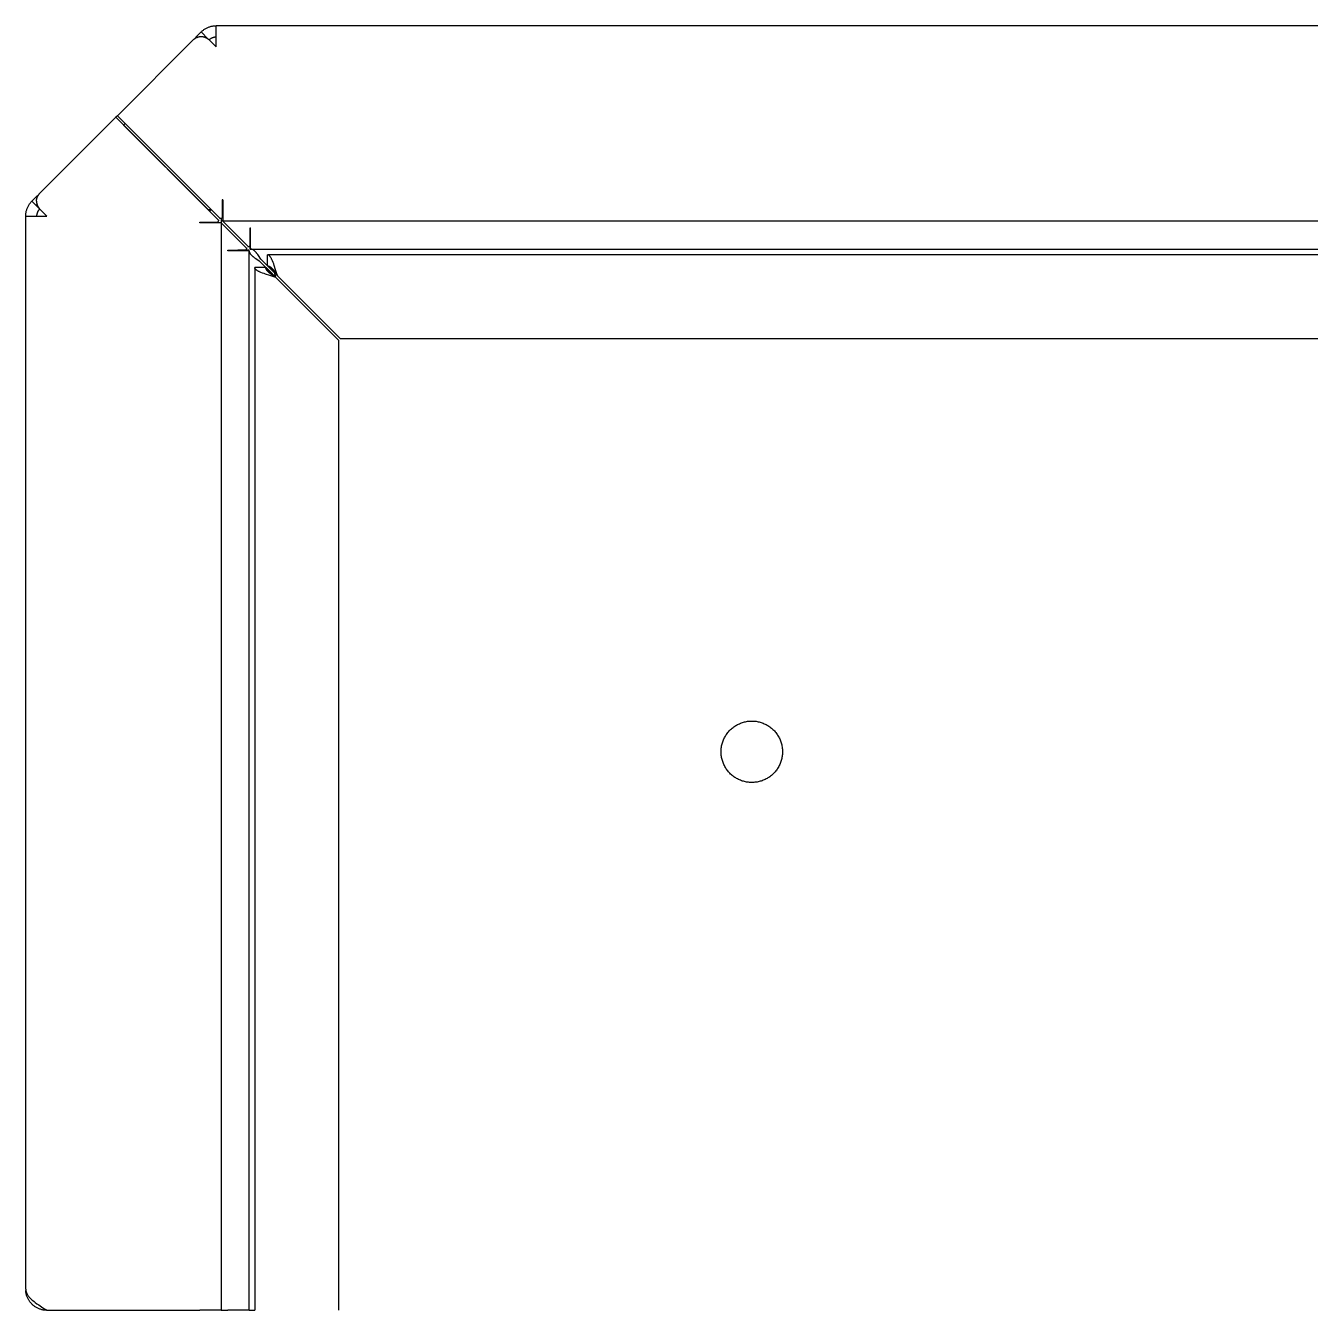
# Model space of a CAD drawing. Header units: millimetres. Extents: x -1246 to 2331, y -493 to 2006.
# Drawn here: x 621.2 to 851.2, y 669.9 to 899.9 of the extents above; entities that cross this region are included whole.
import ezdxf

# ---------------------------------------------------------------- set-up
doc = ezdxf.new("R2010")
doc.units = ezdxf.units.MM
doc.header["$MEASUREMENT"] = 0
doc.layers.add('Utwórz2D linie widoczne', color=7, linetype='Continuous', true_color=0x000000)

msp = doc.modelspace()

# ---------------------------------------------------------------- linework, layer by layer
at = {"layer": 'Utwórz2D linie widoczne'}
for p, q in [((653.23, 899.29), (653.34, 899.36)), ((653.34, 899.36), (653.45, 899.43)), ((653.45, 899.43), (653.56, 899.49)), ((653.56, 899.49), (653.68, 899.55)), ((653.68, 899.55), (653.8, 899.6)), ((653.8, 899.6), (653.92, 899.65)), ((653.92, 899.65), (654.04, 899.7)), ((654.04, 899.7), (654.16, 899.74)), ((654.16, 899.74), (654.29, 899.77)), ((654.29, 899.77), (654.41, 899.81)), ((654.41, 899.81), (654.54, 899.84)), ((654.54, 899.84), (654.67, 899.86)), ((654.67, 899.86), (654.79, 899.88)), ((654.79, 899.88), (654.92, 899.9)), ((654.92, 899.9), (655.05, 899.91)), ((655.05, 899.91), (655.18, 899.91)), ((655.18, 899.91), (655.31, 899.92)), ((655.31, 896.12), (655.31, 899.92)), ((1047.11, 899.92), (655.31, 899.92)), ((637.62, 883.79), (651.21, 897.39)), ((651.21, 897.39), (651.26, 897.44)), ((651.26, 897.44), (651.31, 897.48)), ((651.31, 897.48), (651.36, 897.53)), ((651.92, 898.1), (651.35, 897.52)), ((651.36, 897.53), (651.42, 897.57)), ((651.42, 897.57), (651.47, 897.61)), ((651.47, 897.61), (651.53, 897.65)), ((651.53, 897.65), (651.59, 897.68)), ((651.59, 897.68), (651.64, 897.72)), ((651.64, 897.72), (651.7, 897.75)), ((651.7, 897.75), (651.77, 897.78)), ((651.77, 897.78), (651.83, 897.81)), ((651.83, 897.81), (651.89, 897.83)), ((651.89, 897.83), (651.96, 897.86)), ((652.63, 898.8), (651.92, 898.1)), ((651.96, 897.86), (652.02, 897.88)), ((652.02, 897.88), (652.09, 897.9)), ((652.09, 897.9), (652.15, 897.92)), ((652.15, 897.92), (652.22, 897.93)), ((652.22, 897.93), (652.29, 897.95)), ((652.29, 897.95), (652.35, 897.96)), ((652.35, 897.96), (652.42, 897.96)), ((652.42, 897.96), (652.49, 897.97)), ((652.49, 897.97), (652.56, 897.97)), ((652.56, 897.97), (652.63, 897.97)), ((652.63, 898.8), (652.72, 898.89)), ((653.9, 897.52), (652.63, 898.8)), ((652.63, 897.97), (652.69, 897.97)), ((652.69, 897.97), (652.76, 897.97)), ((652.72, 898.89), (652.81, 898.98)), ((652.76, 897.97), (652.83, 897.96)), ((652.81, 898.98), (652.91, 899.06)), ((652.83, 897.96), (652.9, 897.96)), ((652.9, 897.96), (652.96, 897.95)), ((652.91, 899.06), (653.02, 899.14)), ((652.96, 897.95), (653.03, 897.93)), ((653.02, 899.14), (653.12, 899.22)), ((653.03, 897.93), (653.1, 897.92)), ((653.1, 897.92), (653.16, 897.9)), ((653.12, 899.22), (653.23, 899.29)), ((653.16, 897.9), (653.23, 897.88)), ((653.23, 897.88), (653.29, 897.86)), ((653.29, 897.86), (653.36, 897.83)), ((653.36, 897.83), (653.42, 897.81)), ((653.42, 897.81), (653.48, 897.78)), ((653.48, 897.78), (653.55, 897.75)), ((653.55, 897.75), (653.61, 897.72)), ((653.61, 897.72), (653.66, 897.68)), ((653.66, 897.68), (653.72, 897.65)), ((653.72, 897.65), (653.78, 897.61)), ((653.78, 897.61), (653.83, 897.57)), ((653.83, 897.57), (653.89, 897.53)), ((653.89, 897.53), (653.94, 897.48)), ((653.94, 897.48), (653.99, 897.44)), ((653.99, 897.44), (654.04, 897.39)), ((654.04, 897.39), (654.08, 897.43)), ((654.04, 897.39), (655.31, 896.12)), ((654.08, 897.43), (654.13, 897.47)), ((654.13, 897.47), (654.18, 897.51)), ((654.18, 897.51), (654.22, 897.55)), ((654.22, 897.55), (654.27, 897.59)), ((654.27, 897.59), (654.32, 897.62)), ((654.32, 897.62), (654.38, 897.65)), ((654.38, 897.65), (654.43, 897.68)), ((654.43, 897.68), (654.48, 897.71)), ((654.48, 897.71), (654.54, 897.74)), ((654.54, 897.74), (654.6, 897.77)), ((654.6, 897.77), (654.65, 897.79)), ((654.65, 897.79), (654.71, 897.81)), ((654.71, 897.81), (654.77, 897.83)), ((654.77, 897.83), (654.83, 897.85)), ((654.83, 897.85), (654.89, 897.86)), ((654.89, 897.86), (654.95, 897.88)), ((654.95, 897.88), (655.01, 897.89)), ((655.01, 897.89), (655.07, 897.9)), ((655.07, 897.9), (655.13, 897.91)), ((655.13, 897.91), (655.19, 897.91)), ((655.19, 897.91), (655.25, 897.91)), ((655.25, 897.91), (655.31, 897.92)), ((623.74, 869.92), (637.33, 883.51)), ((637.62, 883.79), (637.33, 883.51)), ((655.68, 865.16), (637.33, 883.51)), ((655.97, 865.44), (637.62, 883.79)), ((639.03, 882.38), (638.75, 882.1)), ((653.93, 866.92), (638.75, 882.1)), ((623.6, 869.78), (623.03, 869.21)), ((623.35, 869.36), (623.38, 869.42)), ((623.38, 869.42), (623.41, 869.48)), ((623.41, 869.48), (623.44, 869.54)), ((623.44, 869.54), (623.48, 869.6)), ((623.48, 869.6), (623.52, 869.66)), ((623.52, 869.66), (623.56, 869.71)), ((623.56, 869.71), (623.6, 869.76)), ((623.6, 869.76), (623.65, 869.82)), ((623.65, 869.82), (623.69, 869.87)), ((623.69, 869.87), (623.74, 869.92)), ((621.43, 867.09), (621.48, 867.21)), ((621.48, 867.21), (621.53, 867.33)), ((621.53, 867.33), (621.58, 867.45)), ((621.58, 867.45), (621.64, 867.56)), ((621.64, 867.56), (621.7, 867.68)), ((621.7, 867.68), (621.76, 867.79)), ((621.76, 867.79), (621.83, 867.9)), ((621.83, 867.9), (621.91, 868.01)), ((621.91, 868.01), (621.98, 868.11)), ((621.98, 868.11), (622.06, 868.21)), ((622.06, 868.21), (622.15, 868.31)), ((622.15, 868.31), (622.23, 868.41)), ((622.23, 868.41), (622.32, 868.5)), ((623.03, 869.21), (622.32, 868.5)), ((623.59, 867.23), (622.32, 868.5)), ((622.32, 868.5), (623.6, 867.22)), ((623.15, 868.57), (623.16, 868.64)), ((623.15, 868.5), (623.15, 868.57)), ((623.15, 868.5), (623.15, 868.43)), ((623.15, 868.43), (623.16, 868.37)), ((623.16, 868.71), (623.17, 868.77)), ((623.16, 868.64), (623.16, 868.71)), ((623.16, 868.37), (623.16, 868.3)), ((623.16, 868.3), (623.17, 868.23)), ((623.17, 868.77), (623.18, 868.84)), ((623.17, 868.23), (623.18, 868.16)), ((623.18, 868.84), (623.19, 868.91)), ((623.18, 868.16), (623.19, 868.09)), ((623.19, 868.91), (623.21, 868.98)), ((623.19, 868.09), (623.21, 868.03)), ((623.21, 868.98), (623.23, 869.04)), ((623.21, 868.03), (623.23, 867.96)), ((623.23, 869.04), (623.25, 869.11)), ((623.23, 867.96), (623.25, 867.9)), ((623.25, 869.11), (623.27, 869.17)), ((623.25, 867.9), (623.27, 867.83)), ((623.27, 869.17), (623.29, 869.24)), ((623.27, 867.83), (623.29, 867.77)), ((623.29, 869.24), (623.32, 869.3)), ((623.29, 867.77), (623.32, 867.71)), ((623.32, 869.3), (623.35, 869.36)), ((623.32, 867.71), (623.35, 867.64)), ((623.35, 867.64), (623.38, 867.58)), ((623.38, 867.58), (623.41, 867.52)), ((623.41, 867.52), (623.44, 867.46)), ((623.44, 867.46), (623.48, 867.4)), ((623.48, 867.4), (623.52, 867.35)), ((623.52, 867.35), (623.56, 867.29)), ((623.56, 867.29), (623.6, 867.24)), ((623.6, 867.24), (623.65, 867.19)), ((623.65, 867.19), (623.69, 867.14)), ((623.69, 867.14), (623.74, 867.09)), ((656.39, 868.72), (656.39, 865.62)), ((656.49, 868.72), (656.39, 868.72)), ((656.49, 868.72), (656.49, 864.92)), ((621.21, 865.94), (621.22, 866.07)), ((621.21, 865.81), (621.21, 865.94)), ((621.21, 865.81), (625.01, 865.81)), ((621.21, 673.72), (621.21, 865.81)), ((621.22, 866.07), (621.23, 866.2)), ((621.23, 866.2), (621.25, 866.33)), ((621.25, 866.33), (621.27, 866.46)), ((621.27, 866.46), (621.29, 866.59)), ((621.29, 866.59), (621.32, 866.71)), ((621.32, 866.71), (621.35, 866.84)), ((621.35, 866.84), (621.39, 866.96)), ((621.39, 866.96), (621.43, 867.09)), ((623.21, 865.88), (623.22, 865.94)), ((623.21, 865.81), (623.21, 865.88)), ((623.22, 866), (623.23, 866.06)), ((623.22, 865.94), (623.22, 866)), ((623.23, 866.06), (623.24, 866.12)), ((623.24, 866.12), (623.25, 866.18)), ((623.25, 866.18), (623.26, 866.24)), ((623.26, 866.24), (623.28, 866.3)), ((623.28, 866.3), (623.3, 866.36)), ((623.3, 866.36), (623.32, 866.42)), ((623.32, 866.42), (623.34, 866.48)), ((623.34, 866.48), (623.36, 866.53)), ((623.36, 866.53), (623.39, 866.59)), ((623.39, 866.59), (623.41, 866.64)), ((623.41, 866.64), (623.44, 866.7)), ((623.44, 866.7), (623.47, 866.75)), ((623.47, 866.75), (623.51, 866.8)), ((623.51, 866.8), (623.54, 866.85)), ((623.54, 866.85), (623.58, 866.9)), ((623.58, 866.9), (623.61, 866.95)), ((623.61, 866.95), (623.65, 867)), ((623.65, 867), (623.7, 867.04)), ((623.7, 867.04), (623.74, 867.09)), ((623.74, 867.09), (625.01, 865.81)), ((654.21, 866.92), (653.93, 866.92)), ((654.21, 866.92), (654.49, 866.92)), ((654.21, 866.92), (654.21, 866.63)), ((655.68, 865.16), (655.69, 865.15)), ((655.68, 864.81), (655.69, 864.81)), ((655.69, 865.15), (655.7, 865.15)), ((655.69, 864.81), (655.7, 864.82)), ((655.7, 865.15), (655.7, 865.14)), ((655.7, 865.14), (655.71, 865.13)), ((655.7, 864.82), (655.7, 864.83)), ((655.7, 864.83), (655.71, 864.83)), ((655.71, 865.13), (655.71, 865.13)), ((655.71, 865.13), (655.72, 865.12)), ((655.71, 864.84), (655.72, 864.85)), ((655.71, 864.83), (655.71, 864.84)), ((655.72, 865.12), (655.72, 865.11)), ((655.72, 865.11), (655.73, 865.11)), ((655.72, 864.85), (655.73, 864.86)), ((655.72, 864.85), (655.72, 864.85)), ((655.73, 865.11), (655.73, 865.1)), ((655.73, 865.1), (655.73, 865.09)), ((655.73, 865.09), (655.74, 865.08)), ((655.73, 864.87), (655.73, 864.88)), ((655.73, 864.88), (655.74, 864.88)), ((655.73, 864.86), (655.73, 864.87)), ((655.74, 865.08), (655.74, 865.07)), ((655.74, 865.07), (655.74, 865.07)), ((655.74, 865.07), (655.75, 865.06)), ((655.74, 864.9), (655.75, 864.91)), ((655.74, 864.89), (655.74, 864.9)), ((655.74, 864.88), (655.74, 864.89)), ((655.75, 865.06), (655.75, 865.05)), ((655.75, 865.05), (655.75, 865.04)), ((655.75, 865.04), (655.75, 865.03)), ((655.75, 865.03), (655.75, 865.03)), ((655.75, 865.03), (655.76, 865.02)), ((655.75, 864.94), (655.76, 864.95)), ((655.75, 864.93), (655.75, 864.94)), ((655.75, 864.92), (655.75, 864.93)), ((655.75, 864.91), (655.75, 864.92)), ((655.75, 864.92), (655.75, 864.92)), ((655.76, 865.02), (655.76, 865.01)), ((655.76, 865.01), (655.76, 865)), ((655.76, 865), (655.76, 864.99)), ((655.76, 864.99), (655.76, 864.98)), ((655.76, 864.97), (655.76, 864.98)), ((655.76, 864.96), (655.76, 864.97)), ((655.76, 864.97), (655.76, 864.97)), ((655.76, 864.95), (655.76, 864.96)), ((655.98, 865.43), (655.97, 865.44)), ((655.97, 865.44), (655.97, 865.44)), ((655.99, 865.43), (655.98, 865.43)), ((655.99, 865.42), (655.99, 865.43)), ((656, 865.42), (655.99, 865.42)), ((656.01, 865.41), (656, 865.42)), ((656.02, 865.4), (656.01, 865.41)), ((656.01, 865.41), (656.01, 865.41)), ((656.03, 865.4), (656.02, 865.4)), ((656.04, 865.39), (656.03, 865.4)), ((656.05, 865.39), (656.04, 865.39)), ((656.04, 865.39), (656.04, 865.39)), ((656.06, 865.38), (656.05, 865.39)), ((656.07, 865.38), (656.06, 865.38)), ((656.08, 865.38), (656.07, 865.38)), ((656.09, 865.37), (656.08, 865.38)), ((656.08, 865.38), (656.08, 865.38)), ((656.1, 865.37), (656.09, 865.37)), ((656.11, 865.37), (656.1, 865.37)), ((656.12, 865.37), (656.11, 865.37)), ((656.13, 865.37), (656.12, 865.37)), ((656.14, 865.37), (656.13, 865.37)), ((656.14, 865.37), (656.14, 865.37)), ((656.15, 865.37), (656.14, 865.37)), ((656.16, 865.37), (656.15, 865.37)), ((656.17, 865.37), (656.16, 865.37)), ((656.18, 865.37), (656.17, 865.37)), ((656.19, 865.37), (656.18, 865.37)), ((656.2, 865.38), (656.19, 865.37)), ((656.19, 865.37), (656.19, 865.37)), ((656.21, 865.38), (656.2, 865.38)), ((656.21, 865.38), (656.21, 864.63)), ((656.22, 865.38), (656.21, 865.38)), ((656.21, 865.2), (660.97, 860.44)), ((656.23, 865.38), (656.22, 865.38)), ((656.24, 865.39), (656.23, 865.38)), ((656.25, 865.39), (656.24, 865.39)), ((656.24, 865.39), (656.24, 865.39)), ((656.26, 865.4), (656.25, 865.39)), ((656.27, 865.4), (656.26, 865.4)), ((656.28, 865.41), (656.27, 865.41)), ((656.27, 865.41), (656.27, 865.4)), ((656.29, 865.42), (656.28, 865.41)), ((656.3, 865.42), (656.29, 865.42)), ((656.31, 865.43), (656.3, 865.43)), ((656.3, 865.43), (656.3, 865.42)), ((656.32, 865.44), (656.31, 865.44)), ((656.31, 865.44), (656.31, 865.43)), ((656.33, 865.45), (656.32, 865.44)), ((656.34, 865.46), (656.33, 865.46)), ((656.33, 865.46), (656.33, 865.45)), ((656.35, 865.48), (656.34, 865.47)), ((656.34, 865.47), (656.34, 865.46)), ((656.36, 865.49), (656.35, 865.48)), ((656.35, 865.48), (656.35, 865.48)), ((656.37, 865.5), (656.36, 865.5)), ((656.36, 865.5), (656.36, 865.49)), ((656.38, 865.53), (656.37, 865.52)), ((656.37, 865.52), (656.37, 865.51)), ((656.37, 865.51), (656.37, 865.5)), ((656.39, 865.56), (656.38, 865.55)), ((656.38, 865.55), (656.38, 865.54)), ((656.38, 865.54), (656.38, 865.54)), ((656.38, 865.54), (656.38, 865.53)), ((656.39, 865.62), (656.39, 865.61)), ((656.39, 865.61), (656.39, 865.6)), ((656.39, 865.6), (656.39, 865.59)), ((656.39, 865.59), (656.39, 865.59)), ((656.39, 865.59), (656.39, 865.58)), ((656.39, 865.58), (656.39, 865.57)), ((656.39, 865.57), (656.39, 865.56)), ((656.49, 864.92), (656.51, 864.92)), ((1045.92, 864.92), (656.51, 864.92)), ((652.41, 864.73), (655.51, 864.73)), ((652.41, 864.63), (652.41, 864.73)), ((656.21, 864.63), (652.41, 864.63)), ((654.21, 864.73), (654.21, 864.63)), ((655.51, 864.73), (655.52, 864.73)), ((655.52, 864.73), (655.52, 864.73)), ((655.52, 864.73), (655.53, 864.73)), ((655.53, 864.73), (655.54, 864.74)), ((655.54, 864.74), (655.55, 864.74)), ((655.55, 864.74), (655.56, 864.74)), ((655.56, 864.74), (655.57, 864.74)), ((655.57, 864.74), (655.58, 864.74)), ((655.58, 864.74), (655.59, 864.75)), ((655.58, 864.74), (655.58, 864.74)), ((655.59, 864.75), (655.6, 864.75)), ((655.6, 864.75), (655.61, 864.75)), ((655.61, 864.75), (655.62, 864.76)), ((655.62, 864.76), (655.63, 864.77)), ((655.62, 864.76), (655.62, 864.76)), ((655.63, 864.77), (655.64, 864.77)), ((655.64, 864.77), (655.65, 864.78)), ((655.64, 864.77), (655.64, 864.77)), ((655.65, 864.78), (655.66, 864.78)), ((655.66, 864.78), (655.67, 864.79)), ((655.67, 864.79), (655.68, 864.8)), ((655.67, 864.79), (655.67, 864.79)), ((655.68, 864.8), (655.68, 864.81)), ((660.68, 860.16), (656.21, 864.63)), ((656.21, 864.63), (656.21, 669.92)), ((661.39, 863.72), (661.49, 863.72)), ((661.39, 860.62), (661.39, 863.72)), ((661.49, 859.92), (661.49, 863.72)), ((660.97, 860.44), (660.97, 860.44)), ((660.97, 860.44), (660.98, 860.43)), ((660.98, 860.43), (660.99, 860.43)), ((660.99, 860.43), (660.99, 860.42)), ((660.99, 860.42), (661, 860.41)), ((661, 860.41), (661.01, 860.41)), ((661.01, 860.41), (661.01, 860.41)), ((661.01, 860.41), (661.02, 860.4)), ((661.02, 860.4), (661.03, 860.4)), ((661.03, 860.4), (661.04, 860.39)), ((661.04, 860.39), (661.05, 860.39)), ((661.05, 860.39), (661.05, 860.39)), ((661.05, 860.39), (661.06, 860.38)), ((661.06, 860.38), (661.07, 860.38)), ((661.07, 860.38), (661.08, 860.38)), ((661.08, 860.38), (661.09, 860.38)), ((661.09, 860.38), (661.1, 860.37)), ((661.1, 860.37), (661.1, 860.37)), ((661.1, 860.37), (661.11, 860.37)), ((661.11, 860.37), (661.12, 860.37)), ((661.12, 860.37), (661.13, 860.37)), ((661.13, 860.37), (661.14, 860.37)), ((661.14, 860.37), (661.15, 860.37)), ((661.15, 860.37), (661.16, 860.37)), ((661.16, 860.37), (661.16, 860.37)), ((661.16, 860.37), (661.17, 860.37)), ((661.17, 860.37), (661.18, 860.37)), ((661.18, 860.37), (661.19, 860.37)), ((661.19, 860.37), (661.2, 860.38)), ((661.2, 860.38), (661.21, 860.38)), ((661.21, 860.38), (661.22, 860.38)), ((661.22, 860.38), (661.23, 860.39)), ((661.22, 860.38), (661.22, 860.38)), ((661.23, 860.39), (661.24, 860.39)), ((661.24, 860.39), (661.25, 860.39)), ((661.25, 860.39), (661.26, 860.4)), ((661.26, 860.4), (661.26, 860.4)), ((661.26, 860.4), (661.27, 860.4)), ((661.27, 860.4), (661.28, 860.41)), ((661.28, 860.41), (661.29, 860.41)), ((661.29, 860.41), (661.29, 860.42)), ((661.29, 860.42), (661.3, 860.42)), ((661.3, 860.42), (661.31, 860.43)), ((661.31, 860.43), (661.32, 860.44)), ((661.31, 860.43), (661.31, 860.43)), ((661.32, 860.44), (661.32, 860.45)), ((661.32, 860.45), (661.33, 860.45)), ((661.33, 860.45), (661.34, 860.46)), ((661.34, 860.46), (661.34, 860.47)), ((661.34, 860.47), (661.35, 860.47)), ((661.35, 860.48), (661.36, 860.49)), ((661.35, 860.47), (661.35, 860.48)), ((661.36, 860.49), (661.36, 860.5)), ((661.36, 860.5), (661.37, 860.5)), ((661.37, 860.52), (661.38, 860.53)), ((661.37, 860.51), (661.37, 860.52)), ((661.37, 860.5), (661.37, 860.51)), ((661.38, 860.55), (661.39, 860.56)), ((661.38, 860.54), (661.38, 860.55)), ((661.38, 860.53), (661.38, 860.54)), ((661.38, 860.53), (661.38, 860.53)), ((661.39, 860.61), (661.39, 860.62)), ((661.39, 860.6), (661.39, 860.61)), ((661.39, 860.59), (661.39, 860.6)), ((661.39, 860.58), (661.39, 860.59)), ((661.39, 860.57), (661.39, 860.58)), ((661.39, 860.58), (661.39, 860.58)), ((661.39, 860.56), (661.39, 860.57)), ((661.42, 859.92), (661.42, 861.92)), ((661.42, 861.92), (661.49, 861.92)), ((657.41, 859.73), (660.51, 859.73)), ((657.41, 859.63), (657.41, 859.73)), ((661.21, 859.63), (657.41, 859.63)), ((661.21, 859.7), (659.21, 859.7)), ((659.21, 859.63), (659.21, 859.7)), ((660.51, 859.73), (660.52, 859.73)), ((660.52, 859.73), (660.52, 859.73)), ((660.52, 859.73), (660.53, 859.73)), ((660.53, 859.73), (660.54, 859.74)), ((660.54, 859.74), (660.55, 859.74)), ((660.55, 859.74), (660.56, 859.74)), ((660.56, 859.74), (660.57, 859.74)), ((660.57, 859.74), (660.58, 859.74)), ((660.58, 859.74), (660.59, 859.75)), ((660.58, 859.74), (660.58, 859.74)), ((660.59, 859.75), (660.6, 859.75)), ((660.6, 859.75), (660.61, 859.75)), ((660.61, 859.75), (660.62, 859.76)), ((660.62, 859.76), (660.63, 859.77)), ((660.62, 859.76), (660.62, 859.76)), ((660.63, 859.77), (660.64, 859.77)), ((660.64, 859.77), (660.65, 859.78)), ((660.64, 859.77), (660.64, 859.77)), ((660.65, 859.78), (660.66, 859.78)), ((660.66, 859.78), (660.67, 859.79)), ((660.67, 859.79), (660.68, 859.8)), ((660.67, 859.79), (660.67, 859.79)), ((660.68, 860.16), (660.69, 860.15)), ((660.68, 859.8), (660.68, 859.81)), ((660.68, 859.81), (660.69, 859.81)), ((660.69, 860.15), (660.7, 860.15)), ((660.69, 859.81), (660.7, 859.82)), ((660.7, 860.15), (660.7, 860.14)), ((660.7, 860.14), (660.71, 860.13)), ((660.7, 859.82), (660.7, 859.83)), ((660.7, 859.83), (660.71, 859.83)), ((660.71, 860.13), (660.71, 860.13)), ((660.71, 860.13), (660.72, 860.12)), ((660.71, 859.84), (660.72, 859.85)), ((660.71, 859.83), (660.71, 859.84)), ((660.72, 860.12), (660.72, 860.11)), ((660.72, 860.11), (660.73, 860.11)), ((660.72, 859.85), (660.73, 859.86)), ((660.72, 859.85), (660.72, 859.85)), ((660.73, 860.11), (660.73, 860.1)), ((660.73, 860.1), (660.73, 860.09)), ((660.73, 860.09), (660.74, 860.08)), ((660.73, 859.87), (660.73, 859.88)), ((660.73, 859.88), (660.74, 859.88)), ((660.73, 859.86), (660.73, 859.87)), ((660.74, 860.08), (660.74, 860.07)), ((660.74, 860.07), (660.74, 860.07)), ((660.74, 860.07), (660.75, 860.06)), ((660.74, 859.9), (660.75, 859.91)), ((660.74, 859.89), (660.74, 859.9)), ((660.74, 859.88), (660.74, 859.89)), ((660.75, 860.06), (660.75, 860.05)), ((660.75, 860.05), (660.75, 860.04)), ((660.75, 860.04), (660.75, 860.03)), ((660.75, 860.03), (660.75, 860.03)), ((660.75, 860.03), (660.76, 860.02)), ((660.75, 859.94), (660.76, 859.95)), ((660.75, 859.93), (660.75, 859.94)), ((660.75, 859.92), (660.75, 859.93)), ((660.75, 859.91), (660.75, 859.92)), ((660.75, 859.92), (660.75, 859.92)), ((660.76, 860.02), (660.76, 860.01)), ((660.76, 860.01), (660.76, 860)), ((660.76, 860), (660.76, 859.99)), ((660.76, 859.99), (660.76, 859.98)), ((660.76, 859.97), (660.76, 859.98)), ((660.76, 859.96), (660.76, 859.97)), ((660.76, 859.97), (660.76, 859.97)), ((660.76, 859.95), (660.76, 859.96)), ((661.21, 859.63), (661.21, 859.7)), ((661.21, 669.92), (661.21, 859.63)), ((661.22, 859.52), (661.22, 859.5)), ((661.22, 859.5), (661.23, 859.47)), ((661.23, 859.47), (661.23, 859.45)), ((661.23, 859.45), (661.24, 859.43)), ((661.24, 859.43), (661.25, 859.41)), ((661.25, 859.41), (661.25, 859.38)), ((661.25, 859.38), (661.26, 859.36)), ((661.26, 859.36), (661.27, 859.34)), ((661.27, 859.34), (661.28, 859.32)), ((661.28, 859.32), (661.29, 859.29)), ((661.29, 859.29), (661.3, 859.27)), ((661.3, 859.27), (661.31, 859.25)), ((661.31, 859.25), (661.32, 859.23)), ((661.32, 859.23), (661.34, 859.2)), ((661.34, 859.2), (661.35, 859.18)), ((661.35, 859.18), (661.36, 859.16)), ((661.36, 859.16), (661.38, 859.13)), ((661.38, 859.13), (661.4, 859.11)), ((661.4, 859.11), (661.42, 859.08)), ((661.42, 859.92), (661.49, 859.92)), ((661.42, 859.08), (661.43, 859.06)), ((661.43, 859.06), (661.45, 859.03)), ((661.45, 859.03), (661.47, 859.01)), ((661.47, 859.01), (661.51, 858.96)), ((661.49, 859.92), (1040.93, 859.92)), ((661.51, 858.96), (661.56, 858.91)), ((661.56, 858.91), (661.6, 858.87)), ((661.6, 858.87), (661.64, 858.82)), ((661.63, 859.9), (661.61, 859.91)), ((661.65, 859.9), (661.63, 859.9)), ((661.64, 858.82), (661.69, 858.78)), ((661.68, 859.89), (661.65, 859.9)), ((661.7, 859.89), (661.68, 859.89)), ((661.69, 858.78), (661.75, 858.72)), ((661.72, 859.88), (661.7, 859.89)), ((661.75, 859.87), (661.72, 859.88)), ((661.77, 859.86), (661.75, 859.87)), ((661.75, 858.72), (661.81, 858.67)), ((661.79, 859.85), (661.77, 859.86)), ((661.82, 859.85), (661.79, 859.85)), ((661.81, 858.67), (661.87, 858.62)), ((661.84, 859.84), (661.82, 859.85)), ((661.86, 859.82), (661.84, 859.84)), ((661.88, 859.81), (661.86, 859.82)), ((661.87, 858.62), (661.94, 858.57)), ((661.9, 859.8), (661.88, 859.81)), ((661.92, 859.79), (661.9, 859.8)), ((661.95, 859.78), (661.92, 859.79)), ((661.94, 858.57), (662.06, 858.47)), ((661.97, 859.76), (661.95, 859.78)), ((661.99, 859.75), (661.97, 859.76)), ((662.02, 859.73), (661.99, 859.75)), ((662.04, 859.71), (662.02, 859.73)), ((662.07, 859.69), (662.04, 859.71)), ((662.06, 858.47), (662.19, 858.37)), ((662.1, 859.67), (662.07, 859.69)), ((662.12, 859.65), (662.1, 859.67)), ((662.17, 859.61), (662.12, 859.65)), ((662.21, 859.57), (662.17, 859.61)), ((662.19, 858.37), (662.4, 858.23)), ((662.26, 859.53), (662.21, 859.57)), ((662.31, 859.48), (662.26, 859.53)), ((662.35, 859.44), (662.31, 859.48)), ((662.4, 859.38), (662.35, 859.44)), ((662.46, 859.32), (662.4, 859.38)), ((662.4, 858.23), (663.01, 857.83)), ((662.51, 859.25), (662.46, 859.32)), ((662.56, 859.19), (662.51, 859.25)), ((662.66, 859.06), (662.56, 859.19)), ((662.75, 858.93), (662.66, 859.06)), ((662.87, 858.77), (662.75, 858.93)), ((663.29, 858.12), (662.87, 858.77)), ((663.29, 858.12), (665.68, 855.73)), ((664.51, 858.92), (664.5, 858.92)), ((664.5, 858.92), (664.5, 858.92)), ((664.5, 856.92), (664.5, 858.92)), ((1037.93, 858.92), (664.5, 858.92)), ((664.52, 858.92), (664.51, 858.92)), ((664.51, 858.92), (664.51, 858.92)), ((664.53, 858.92), (664.52, 858.92)), ((664.55, 858.91), (664.53, 858.92)), ((664.56, 858.91), (664.55, 858.91)), ((664.57, 858.91), (664.56, 858.91)), ((664.58, 858.91), (664.57, 858.91)), ((664.59, 858.9), (664.58, 858.91)), ((664.61, 858.9), (664.59, 858.9)), ((664.62, 858.9), (664.61, 858.9)), ((664.63, 858.89), (664.62, 858.9)), ((664.64, 858.89), (664.63, 858.89)), ((664.65, 858.88), (664.64, 858.89)), ((664.67, 858.88), (664.65, 858.88)), ((664.68, 858.87), (664.67, 858.88)), ((664.69, 858.87), (664.68, 858.87)), ((664.7, 858.86), (664.69, 858.87)), ((664.71, 858.85), (664.7, 858.86)), ((664.73, 858.84), (664.71, 858.85)), ((664.74, 858.83), (664.73, 858.84)), ((664.75, 858.82), (664.74, 858.83)), ((664.77, 858.82), (664.75, 858.82)), ((664.78, 858.81), (664.77, 858.82)), ((664.79, 858.8), (664.78, 858.81)), ((664.8, 858.79), (664.79, 858.8)), ((664.81, 858.77), (664.8, 858.79)), ((664.83, 858.75), (664.81, 858.77)), ((664.86, 858.73), (664.83, 858.75)), ((664.88, 858.71), (664.86, 858.73)), ((664.91, 858.67), (664.88, 858.71)), ((664.94, 858.63), (664.91, 858.67)), ((664.97, 858.6), (664.94, 858.63)), ((665, 858.56), (664.97, 858.6)), ((665.03, 858.52), (665, 858.56)), ((665.05, 858.48), (665.03, 858.52)), ((665.08, 858.44), (665.05, 858.48)), ((665.1, 858.4), (665.08, 858.44)), ((665.15, 858.31), (665.1, 858.4)), ((665.2, 858.23), (665.15, 858.31)), ((665.24, 858.14), (665.2, 858.23)), ((665.28, 858.06), (665.24, 858.14)), ((665.34, 857.92), (665.28, 858.06)), ((665.4, 857.79), (665.34, 857.92)), ((664.21, 856.64), (662.21, 856.64)), ((662.21, 856.63), (662.21, 856.64)), ((662.21, 856.64), (662.21, 669.92)), ((662.21, 856.62), (662.21, 856.63)), ((662.21, 856.61), (662.21, 856.62)), ((662.21, 856.62), (662.21, 856.62)), ((662.22, 856.6), (662.21, 856.61)), ((662.22, 856.59), (662.22, 856.6)), ((662.22, 856.57), (662.22, 856.59)), ((662.22, 856.56), (662.22, 856.57)), ((662.22, 856.55), (662.22, 856.56)), ((662.23, 856.54), (662.22, 856.55)), ((662.23, 856.53), (662.23, 856.54)), ((662.24, 856.51), (662.23, 856.53)), ((662.24, 856.5), (662.24, 856.51)), ((662.24, 856.49), (662.24, 856.5)), ((662.25, 856.48), (662.24, 856.49)), ((662.25, 856.47), (662.25, 856.48)), ((662.26, 856.46), (662.25, 856.47)), ((662.27, 856.44), (662.26, 856.46)), ((662.27, 856.43), (662.27, 856.44)), ((662.28, 856.42), (662.27, 856.43)), ((662.29, 856.4), (662.28, 856.42)), ((662.3, 856.39), (662.29, 856.4)), ((662.31, 856.38), (662.3, 856.39)), ((662.32, 856.37), (662.31, 856.38)), ((662.33, 856.35), (662.32, 856.37)), ((662.34, 856.34), (662.33, 856.35)), ((662.35, 856.33), (662.34, 856.34)), ((662.36, 856.32), (662.35, 856.33)), ((662.38, 856.3), (662.36, 856.32)), ((662.4, 856.28), (662.38, 856.3)), ((662.42, 856.25), (662.4, 856.28)), ((662.46, 856.22), (662.42, 856.25)), ((662.5, 856.19), (662.46, 856.22)), ((662.53, 856.16), (662.5, 856.19)), ((662.57, 856.13), (662.53, 856.16)), ((662.61, 856.11), (662.57, 856.13)), ((662.65, 856.08), (662.61, 856.11)), ((662.69, 856.05), (662.65, 856.08)), ((662.73, 856.03), (662.69, 856.05)), ((662.82, 855.98), (662.73, 856.03)), ((662.9, 855.93), (662.82, 855.98)), ((662.99, 855.89), (662.9, 855.93)), ((663.08, 855.85), (662.99, 855.89)), ((665.38, 855.47), (663.01, 857.83)), ((663.21, 855.79), (663.08, 855.85)), ((663.34, 855.73), (663.21, 855.79)), ((663.61, 855.62), (663.34, 855.73)), ((663.88, 855.52), (663.61, 855.62)), ((664.21, 856.62), (664.21, 856.63)), ((664.21, 856.61), (664.21, 856.62)), ((664.21, 856.6), (664.21, 856.61)), ((664.21, 856.58), (664.21, 856.6)), ((664.22, 856.57), (664.21, 856.58)), ((664.22, 856.56), (664.22, 856.57)), ((664.22, 856.55), (664.22, 856.56)), ((664.22, 856.54), (664.22, 856.55)), ((664.22, 856.51), (664.22, 856.54)), ((664.23, 856.49), (664.22, 856.51)), ((664.23, 856.46), (664.23, 856.49)), ((664.24, 856.44), (664.23, 856.46)), ((664.25, 856.41), (664.24, 856.44)), ((664.25, 856.45), (664.34, 856.33)), ((664.25, 856.39), (664.25, 856.41)), ((664.26, 856.37), (664.25, 856.39)), ((664.27, 856.34), (664.26, 856.37)), ((664.28, 856.32), (664.27, 856.34)), ((664.29, 856.3), (664.28, 856.32)), ((664.3, 856.28), (664.29, 856.3)), ((664.31, 856.25), (664.3, 856.28)), ((664.33, 856.23), (664.31, 856.25)), ((664.34, 856.2), (664.33, 856.23)), ((664.34, 856.33), (664.44, 856.22)), ((664.36, 856.17), (664.34, 856.2)), ((664.38, 856.14), (664.36, 856.17)), ((664.39, 856.12), (664.38, 856.14)), ((664.41, 856.09), (664.39, 856.12)), ((664.43, 856.06), (664.41, 856.09)), ((664.45, 856.04), (664.43, 856.06)), ((664.44, 856.22), (664.54, 856.11)), ((664.47, 856.01), (664.45, 856.04)), ((664.49, 855.99), (664.47, 856.01)), ((664.53, 855.94), (664.49, 855.99)), ((664.5, 856.92), (664.52, 856.92)), ((664.52, 856.92), (664.54, 856.92)), ((664.58, 855.89), (664.53, 855.94)), ((664.54, 856.92), (664.57, 856.92)), ((664.54, 856.11), (664.65, 856.01)), ((664.57, 856.92), (664.59, 856.91)), ((664.62, 855.85), (664.58, 855.89)), ((664.59, 856.91), (664.62, 856.91)), ((664.62, 856.91), (664.64, 856.9)), ((664.68, 855.79), (664.62, 855.85)), ((664.64, 856.9), (664.66, 856.9)), ((664.65, 856.01), (664.76, 855.9)), ((664.66, 856.9), (664.69, 856.89)), ((664.74, 855.73), (664.68, 855.79)), ((664.69, 856.89), (664.71, 856.89)), ((664.8, 856.79), (664.69, 856.88)), ((664.71, 856.89), (664.74, 856.88)), ((664.74, 856.88), (664.76, 856.87)), ((664.81, 855.68), (664.74, 855.73)), ((664.76, 856.87), (664.78, 856.86)), ((664.76, 855.9), (664.87, 855.81)), ((664.78, 856.86), (664.81, 856.85)), ((664.91, 856.69), (664.8, 856.79)), ((664.81, 856.85), (664.83, 856.84)), ((664.87, 855.62), (664.81, 855.68)), ((664.83, 856.84), (664.86, 856.83)), ((664.86, 856.83), (664.88, 856.82)), ((664.87, 855.81), (664.98, 855.71)), ((665, 855.52), (664.87, 855.62)), ((664.88, 856.82), (664.91, 856.8)), ((664.91, 856.8), (664.93, 856.79)), ((665.02, 856.59), (664.91, 856.69)), ((664.93, 856.79), (664.96, 856.77)), ((664.96, 856.77), (664.99, 856.75)), ((664.98, 855.71), (665.1, 855.62)), ((664.99, 856.75), (665.02, 856.74)), ((665.02, 856.74), (665.04, 856.72)), ((665.13, 856.48), (665.02, 856.59)), ((665.04, 856.72), (665.07, 856.7)), ((665.07, 856.7), (665.09, 856.68)), ((665.09, 856.68), (665.12, 856.66)), ((665.1, 855.62), (665.23, 855.54)), ((665.12, 856.66), (665.14, 856.64)), ((665.23, 856.38), (665.13, 856.48)), ((665.14, 856.64), (665.19, 856.6)), ((665.19, 856.6), (665.24, 856.55)), ((665.33, 856.26), (665.23, 856.38)), ((665.24, 856.55), (665.28, 856.51)), ((665.28, 856.51), (665.34, 856.45)), ((665.42, 856.15), (665.33, 856.26)), ((665.34, 856.45), (665.4, 856.39)), ((665.51, 857.52), (665.4, 857.79)), ((665.4, 856.39), (665.45, 856.33)), ((665.51, 856.03), (665.42, 856.15)), ((665.45, 856.33), (665.51, 856.26)), ((665.61, 857.25), (665.51, 857.52)), ((665.51, 856.26), (665.61, 856.13)), ((665.59, 855.91), (665.51, 856.03)), ((665.68, 855.78), (665.59, 855.91)), ((665.71, 856.98), (665.61, 857.25)), ((665.61, 856.13), (665.71, 856)), ((665.75, 855.65), (665.68, 855.78)), ((665.96, 856.22), (665.71, 856.98)), ((665.71, 856), (665.86, 855.78)), ((665.82, 855.52), (665.75, 855.65)), ((665.86, 855.78), (666.3, 855.12)), ((666.3, 855.12), (665.96, 856.22)), ((664.16, 855.42), (663.88, 855.52)), ((664.91, 855.17), (664.16, 855.42)), ((666.01, 854.84), (664.91, 855.17)), ((665.13, 855.42), (665, 855.52)), ((665.31, 855.3), (665.13, 855.42)), ((665.23, 855.54), (665.35, 855.46)), ((665.49, 855.17), (665.31, 855.3)), ((665.35, 855.46), (665.48, 855.38)), ((665.48, 855.38), (665.61, 855.31)), ((666.01, 854.84), (665.49, 855.17)), ((665.61, 855.31), (665.74, 855.24)), ((665.74, 855.24), (665.88, 855.18)), ((665.89, 855.39), (665.82, 855.52)), ((665.88, 855.18), (666.01, 855.12)), ((665.95, 855.26), (665.89, 855.39)), ((666.01, 855.12), (665.95, 855.26)), ((666.01, 854.84), (677.21, 843.64)), ((666.3, 855.12), (677.5, 843.92)), ((677.21, 843.64), (677.21, 669.92)), ((677.5, 843.92), (1024.93, 843.92)), ((749.35, 775.09), (749.53, 775.16)), ((749.53, 775.16), (749.71, 775.21)), ((749.71, 775.21), (749.9, 775.26)), ((749.9, 775.26), (750.08, 775.3)), ((750.08, 775.3), (750.27, 775.34)), ((750.27, 775.34), (750.46, 775.37)), ((750.46, 775.37), (750.64, 775.39)), ((750.64, 775.39), (750.83, 775.41)), ((750.83, 775.41), (751.02, 775.42)), ((751.02, 775.42), (751.21, 775.42)), ((751.21, 775.42), (751.4, 775.42)), ((751.4, 775.42), (751.59, 775.41)), ((751.59, 775.41), (751.78, 775.39)), ((751.78, 775.39), (751.97, 775.37)), ((751.97, 775.37), (752.16, 775.34)), ((752.16, 775.34), (752.34, 775.3)), ((752.34, 775.3), (752.53, 775.26)), ((752.53, 775.26), (752.71, 775.21)), ((752.71, 775.21), (752.89, 775.16)), ((752.89, 775.16), (753.07, 775.09)), ((746.48, 772.72), (746.58, 772.89)), ((746.58, 772.89), (746.69, 773.04)), ((746.69, 773.04), (746.8, 773.2)), ((746.8, 773.2), (746.91, 773.35)), ((746.91, 773.35), (747.03, 773.49)), ((747.03, 773.49), (747.16, 773.64)), ((747.16, 773.64), (747.29, 773.77)), ((747.29, 773.77), (747.43, 773.91)), ((747.43, 773.91), (747.57, 774.04)), ((747.57, 774.04), (747.71, 774.16)), ((747.71, 774.16), (747.86, 774.28)), ((747.86, 774.28), (748.01, 774.39)), ((748.01, 774.39), (748.17, 774.5)), ((748.17, 774.5), (748.33, 774.6)), ((748.33, 774.6), (748.49, 774.7)), ((748.49, 774.7), (748.66, 774.79)), ((748.66, 774.79), (748.83, 774.87)), ((748.83, 774.87), (749, 774.95)), ((749, 774.95), (749.17, 775.03)), ((749.17, 775.03), (749.35, 775.09)), ((753.07, 775.09), (753.25, 775.03)), ((753.25, 775.03), (753.43, 774.95)), ((753.43, 774.95), (753.6, 774.87)), ((753.6, 774.87), (753.77, 774.79)), ((753.77, 774.79), (753.94, 774.7)), ((753.94, 774.7), (754.1, 774.6)), ((754.1, 774.6), (754.26, 774.5)), ((754.26, 774.5), (754.42, 774.39)), ((754.42, 774.39), (754.57, 774.28)), ((754.57, 774.28), (754.72, 774.16)), ((754.72, 774.16), (754.86, 774.04)), ((754.86, 774.04), (755, 773.91)), ((755, 773.91), (755.14, 773.77)), ((755.14, 773.77), (755.27, 773.64)), ((755.27, 773.64), (755.39, 773.49)), ((755.39, 773.49), (755.51, 773.35)), ((755.51, 773.35), (755.63, 773.2)), ((755.63, 773.2), (755.74, 773.04)), ((755.74, 773.04), (755.84, 772.89)), ((755.84, 772.89), (755.94, 772.72)), ((745.73, 770.39), (745.75, 770.58)), ((745.75, 770.58), (745.78, 770.77)), ((745.78, 770.77), (745.81, 770.96)), ((745.81, 770.96), (745.85, 771.14)), ((745.85, 771.14), (745.9, 771.33)), ((745.9, 771.33), (745.95, 771.51)), ((745.95, 771.51), (746.01, 771.69)), ((746.01, 771.69), (746.07, 771.87)), ((746.07, 771.87), (746.14, 772.05)), ((746.14, 772.05), (746.22, 772.22)), ((746.22, 772.22), (746.3, 772.39)), ((746.3, 772.39), (746.39, 772.56)), ((746.39, 772.56), (746.48, 772.72)), ((755.94, 772.72), (756.04, 772.56)), ((756.04, 772.56), (756.13, 772.39)), ((756.13, 772.39), (756.21, 772.22)), ((756.21, 772.22), (756.29, 772.05)), ((756.29, 772.05), (756.36, 771.87)), ((756.36, 771.87), (756.42, 771.69)), ((756.42, 771.69), (756.48, 771.51)), ((756.48, 771.51), (756.53, 771.33)), ((756.53, 771.33), (756.58, 771.14)), ((756.58, 771.14), (756.61, 770.96)), ((756.61, 770.96), (756.65, 770.77)), ((756.65, 770.77), (756.67, 770.58)), ((756.67, 770.58), (756.69, 770.39)), ((745.71, 770.01), (745.72, 770.2)), ((745.71, 769.82), (745.71, 770.01)), ((745.72, 769.63), (745.71, 769.82)), ((745.72, 770.2), (745.73, 770.39)), ((745.73, 769.44), (745.72, 769.63)), ((745.75, 769.26), (745.73, 769.44)), ((745.78, 769.07), (745.75, 769.26)), ((745.81, 768.88), (745.78, 769.07)), ((745.85, 768.7), (745.81, 768.88)), ((745.9, 768.51), (745.85, 768.7)), ((745.95, 768.33), (745.9, 768.51)), ((746.01, 768.15), (745.95, 768.33)), ((756.48, 768.33), (756.42, 768.15)), ((756.53, 768.51), (756.48, 768.33)), ((756.58, 768.7), (756.53, 768.51)), ((756.61, 768.88), (756.58, 768.7)), ((756.65, 769.07), (756.61, 768.88)), ((756.67, 769.26), (756.65, 769.07)), ((756.69, 769.44), (756.67, 769.26)), ((756.69, 770.39), (756.71, 770.2)), ((756.71, 769.63), (756.69, 769.44)), ((756.71, 770.2), (756.71, 770.01)), ((756.71, 770.01), (756.71, 769.82)), ((756.71, 769.82), (756.71, 769.63)), ((746.07, 767.97), (746.01, 768.15)), ((746.14, 767.79), (746.07, 767.97)), ((746.22, 767.62), (746.14, 767.79)), ((746.3, 767.45), (746.22, 767.62)), ((746.39, 767.28), (746.3, 767.45)), ((746.48, 767.11), (746.39, 767.28)), ((746.58, 766.95), (746.48, 767.11)), ((746.69, 766.79), (746.58, 766.95)), ((746.8, 766.64), (746.69, 766.79)), ((746.91, 766.49), (746.8, 766.64)), ((747.03, 766.34), (746.91, 766.49)), ((747.16, 766.2), (747.03, 766.34)), ((747.29, 766.06), (747.16, 766.2)), ((747.43, 765.93), (747.29, 766.06)), ((747.57, 765.8), (747.43, 765.93)), ((755, 765.93), (754.86, 765.8)), ((755.14, 766.06), (755, 765.93)), ((755.27, 766.2), (755.14, 766.06)), ((755.39, 766.34), (755.27, 766.2)), ((755.51, 766.49), (755.39, 766.34)), ((755.63, 766.64), (755.51, 766.49)), ((755.74, 766.79), (755.63, 766.64)), ((755.84, 766.95), (755.74, 766.79)), ((755.94, 767.11), (755.84, 766.95)), ((756.04, 767.28), (755.94, 767.11)), ((756.13, 767.45), (756.04, 767.28)), ((756.21, 767.62), (756.13, 767.45)), ((756.29, 767.79), (756.21, 767.62)), ((756.36, 767.97), (756.29, 767.79)), ((756.42, 768.15), (756.36, 767.97)), ((747.71, 765.68), (747.57, 765.8)), ((747.86, 765.56), (747.71, 765.68)), ((748.01, 765.45), (747.86, 765.56)), ((748.17, 765.34), (748.01, 765.45)), ((748.33, 765.24), (748.17, 765.34)), ((748.49, 765.14), (748.33, 765.24)), ((748.66, 765.05), (748.49, 765.14)), ((748.83, 764.96), (748.66, 765.05)), ((749, 764.88), (748.83, 764.96)), ((749.17, 764.81), (749, 764.88)), ((749.35, 764.74), (749.17, 764.81)), ((749.53, 764.68), (749.35, 764.74)), ((749.71, 764.63), (749.53, 764.68)), ((749.9, 764.58), (749.71, 764.63)), ((750.08, 764.54), (749.9, 764.58)), ((750.27, 764.5), (750.08, 764.54)), ((750.46, 764.47), (750.27, 764.5)), ((750.64, 764.45), (750.46, 764.47)), ((750.83, 764.43), (750.64, 764.45)), ((751.02, 764.42), (750.83, 764.43)), ((751.21, 764.42), (751.02, 764.42)), ((751.4, 764.42), (751.21, 764.42)), ((751.59, 764.43), (751.4, 764.42)), ((751.78, 764.45), (751.59, 764.43)), ((751.97, 764.47), (751.78, 764.45)), ((752.16, 764.5), (751.97, 764.47)), ((752.34, 764.54), (752.16, 764.5)), ((752.53, 764.58), (752.34, 764.54)), ((752.71, 764.63), (752.53, 764.58)), ((752.89, 764.68), (752.71, 764.63)), ((753.07, 764.74), (752.89, 764.68)), ((753.25, 764.81), (753.07, 764.74)), ((753.43, 764.88), (753.25, 764.81)), ((753.6, 764.96), (753.43, 764.88)), ((753.77, 765.05), (753.6, 764.96)), ((753.94, 765.14), (753.77, 765.05)), ((754.1, 765.24), (753.94, 765.14)), ((754.26, 765.34), (754.1, 765.24)), ((754.42, 765.45), (754.26, 765.34)), ((754.57, 765.56), (754.42, 765.45)), ((754.72, 765.68), (754.57, 765.56)), ((754.86, 765.8), (754.72, 765.68)), ((621.21, 673.72), (621.21, 673.67)), ((621.21, 673.67), (621.22, 673.61)), ((621.22, 673.61), (621.22, 673.56)), ((621.22, 673.56), (621.23, 673.51)), ((621.23, 673.35), (621.22, 673.48)), ((621.23, 673.51), (621.23, 673.45)), ((621.23, 673.45), (621.24, 673.4)), ((621.24, 673.22), (621.23, 673.35)), ((621.24, 673.4), (621.26, 673.35)), ((621.26, 673.09), (621.24, 673.22)), ((621.26, 673.35), (621.27, 673.3)), ((621.29, 672.96), (621.26, 673.09)), ((621.27, 673.3), (621.28, 673.24)), ((621.28, 673.24), (621.31, 673.17)), ((621.31, 672.84), (621.29, 672.96)), ((621.31, 673.17), (621.33, 673.1)), ((621.35, 672.71), (621.31, 672.84)), ((621.33, 673.1), (621.36, 673.03)), ((621.38, 672.59), (621.35, 672.71)), ((621.36, 673.03), (621.39, 672.97)), ((621.42, 672.46), (621.38, 672.59)), ((621.39, 672.97), (621.43, 672.9)), ((621.47, 672.34), (621.42, 672.46)), ((621.43, 672.9), (621.46, 672.83)), ((621.46, 672.83), (621.5, 672.77)), ((621.52, 672.22), (621.47, 672.34)), ((621.5, 672.77), (621.55, 672.69)), ((621.57, 672.1), (621.52, 672.22)), ((621.55, 672.69), (621.61, 672.6)), ((621.63, 671.98), (621.57, 672.1)), ((621.61, 672.6), (621.67, 672.52)), ((621.69, 671.87), (621.63, 671.98)), ((621.67, 672.52), (621.73, 672.45)), ((621.76, 671.76), (621.69, 671.87)), ((621.73, 672.45), (621.79, 672.37)), ((621.83, 671.65), (621.76, 671.76)), ((621.79, 672.37), (621.85, 672.29)), ((621.9, 671.54), (621.83, 671.65)), ((621.85, 672.29), (621.96, 672.17)), ((621.96, 672.17), (622.08, 672.05)), ((622.08, 672.05), (622.2, 671.93)), ((622.2, 671.93), (622.32, 671.82)), ((622.32, 671.82), (622.51, 671.66)), ((622.51, 671.66), (622.7, 671.5)), ((621.98, 671.43), (621.9, 671.54)), ((622.06, 671.33), (621.98, 671.43)), ((622.14, 671.23), (622.06, 671.33)), ((622.23, 671.13), (622.14, 671.23)), ((622.32, 671.04), (622.23, 671.13)), ((622.41, 670.95), (622.32, 671.04)), ((622.51, 670.86), (622.41, 670.95)), ((622.61, 670.78), (622.51, 670.86)), ((622.71, 670.7), (622.61, 670.78)), ((622.7, 671.5), (622.9, 671.34)), ((622.81, 670.62), (622.71, 670.7)), ((622.92, 670.55), (622.81, 670.62)), ((622.9, 671.34), (623.23, 671.1)), ((623.03, 670.48), (622.92, 670.55)), ((623.14, 670.41), (623.03, 670.48)), ((623.26, 670.35), (623.14, 670.41)), ((623.23, 671.1), (623.56, 670.87)), ((623.37, 670.29), (623.26, 670.35)), ((623.49, 670.24), (623.37, 670.29)), ((623.61, 670.19), (623.49, 670.24)), ((623.56, 670.87), (624.28, 670.39)), ((623.73, 670.14), (623.61, 670.19)), ((623.86, 670.1), (623.73, 670.14)), ((623.98, 670.06), (623.86, 670.1)), ((624.11, 670.03), (623.98, 670.06)), ((624.24, 670), (624.11, 670.03)), ((624.36, 669.97), (624.24, 670)), ((624.28, 670.39), (625.01, 669.92)), ((624.49, 669.95), (624.36, 669.97)), ((624.62, 669.94), (624.49, 669.95)), ((624.75, 669.93), (624.62, 669.94)), ((624.88, 669.92), (624.75, 669.93)), ((625.01, 669.92), (624.88, 669.92)), ((625.01, 669.92), (652.41, 669.92)), ((656.21, 669.92), (652.41, 669.92)), ((656.21, 669.92), (657.41, 669.92)), ((661.21, 669.92), (657.41, 669.92)), ((661.21, 669.92), (662.21, 669.92))]:
    msp.add_line(p, q, dxfattribs=at)

doc.saveas('drawing.dxf')
